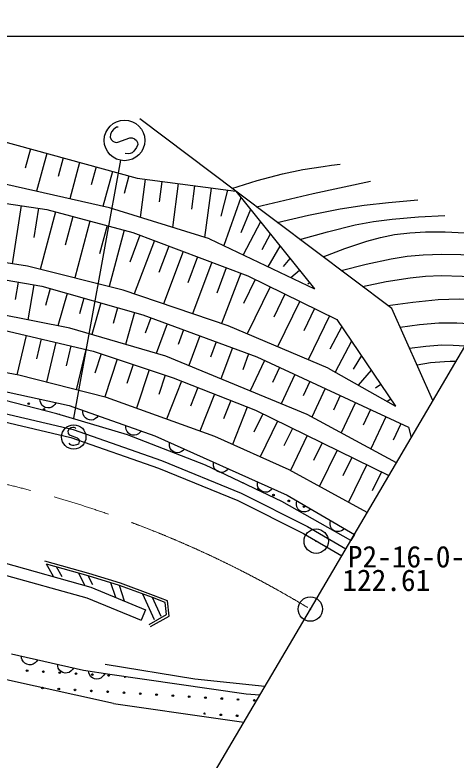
# Model space of a CAD drawing. Units: millimetres, scale not verified. Extents: x 40000 to 680000, y 20000 to 380000.
# Drawn here: x 247028 to 274046, y 289908 to 335520 of the extents above; entities that cross this region are included whole.
import ezdxf
from ezdxf.enums import TextEntityAlignment as Align

# ---------------------------------------------------------------- set-up
doc = ezdxf.new("R2010")
doc.units = ezdxf.units.MM
doc.header["$LTSCALE"] = 1000
doc.linetypes.add('CHAIN', pattern=[18.5, 12, -1.5, 3.5, -1.5])
doc.layers.add('M-BGD', color=7, linetype='Continuous', lineweight=25)
doc.layers.add('M-BMK', color=2, linetype='CHAIN', lineweight=13)
doc.layers.add('M-BGD-HTXT', color=7, linetype='Continuous')
doc.layers.add('M-BMK-SRVR', color=7, linetype='Continuous')
doc.styles.add('ＭＳ ゴシック', font='')
doc.styles.get('ＭＳ ゴシック').set_extended_font_data('MS Gothic')

# ---------------------------------------------------------------- blocks, each defined once
blk = doc.blocks.new('BUHIN1')
at = {"color": 7, "linetype": 'Continuous', "lineweight": 25}
for radius in [746, 22.5]:
    blk.add_circle((0, 0), radius, dxfattribs=at)
blk = doc.blocks.new('BUHIN2')
at = {"color": 3, "linetype": 'Continuous', "lineweight": 25}
for radius in [746, 22.5]:
    blk.add_circle((0, 0), radius, dxfattribs=at)
blk = doc.blocks.new('BUHIN32')
at = {"color": 7, "linetype": 'Continuous', "lineweight": 25}
blk.add_lwpolyline([(410, -287), (311, -358), (206, -403), (65, -439), (-60, -425), (-176, -386), (-303, -298), (-379, -201), (-435, -89), (-452, 57), (-445, 171), (-410, 287)], dxfattribs=at)
blk = doc.blocks.new('BUHIN61')
at = {"color": 7, "linetype": 'Continuous', "lineweight": 25}
blk.add_lwpolyline([(413, -282), (315, -354), (210, -401), (70, -438), (-55, -426), (-172, -388), (-300, -301), (-377, -206), (-434, -94), (-452, 52), (-447, 166), (-413, 282)], dxfattribs=at)
blk = doc.blocks.new('BUHIN62')
at = {"color": 7, "linetype": 'Continuous', "lineweight": 25}
blk.add_lwpolyline([(374, -332), (268, -391), (158, -424), (14, -444), (-108, -416), (-219, -364), (-335, -261), (-400, -157), (-442, -39), (-442, 108), (-422, 221), (-374, 332)], dxfattribs=at)
blk = doc.blocks.new('BUHIN63')
at = {"color": 7, "linetype": 'Continuous', "lineweight": 25}
blk.add_lwpolyline([(346, -361), (235, -412), (123, -436), (-22, -443), (-141, -405), (-248, -345), (-355, -233), (-411, -124), (-444, -3), (-432, 144), (-403, 254), (-346, 361)], dxfattribs=at)
blk = doc.blocks.new('BUHIN64')
at = {"color": 7, "linetype": 'Continuous', "lineweight": 25}
blk.add_lwpolyline([(305, -396), (189, -435), (75, -447), (-70, -438), (-184, -388), (-284, -316), (-378, -193), (-422, -79), (-442, 45), (-414, 189), (-373, 296), (-305, 396)], dxfattribs=at)
blk = doc.blocks.new('BUHIN65')
at = {"color": 7, "linetype": 'Continuous', "lineweight": 25}
blk.add_lwpolyline([(-48, 893), (-144, 926), (-248, 919), (-375, 878), (-544, 785), (-666, 668), (-741, 520), (-747, 360), (-683, 231), (-632, 152), (-528, 67), (-419, 48), (368, 31), (488, -32), (607, -145), (668, -282), (687, -407), (664, -548), (521, -691), (269, -829), (151, -873), (19, -880), (-113, -846), (-259, -762)], dxfattribs=at)
blk.add_circle((0, 0), 1244, dxfattribs=at)
blk = doc.blocks.new('BUHIN69')
at = {"color": 7, "linetype": 'Continuous', "lineweight": 25}
blk.add_lwpolyline([(321, 430), (289, 482), (239, 519), (165, 549), (51, 571), (-50, 564), (-142, 524), (-206, 453), (-226, 369), (-233, 313), (-218, 234), (-174, 183), (181, -127), (213, -202), (224, -300), (199, -387), (160, -452), (96, -508), (-25, -519), (-194, -485), (-266, -460), (-329, -413), (-377, -347), (-412, -252)], dxfattribs=at)
blk.add_circle((0, 0), 746, dxfattribs=at)

msp = doc.modelspace()

# ---------------------------------------------------------------- linework, layer by layer
at = {"layer": 'M-BGD'}
for p, q in [((265120, 299151), (286516, 335520)), ((230985, 334211), (285705, 334211)), ((260556, 324723), (254678, 329154)), ((245471, 328003), (254507, 325525)), ((247981, 327315), (247657, 326135)), ((248985, 327039), (248350, 324724)), ((249989, 326764), (249678, 325628)), ((250632, 310833), (253519, 326627)), ((250993, 326489), (250382, 324261)), ((251997, 326213), (251698, 325121)), ((253001, 325938), (252414, 323798)), ((252831, 323703), (245471, 325379)), ((254005, 325663), (253712, 324592)), ((254507, 325525), (260556, 324723)), ((255011, 325458), (254702, 323124)), ((256020, 325325), (255853, 324072)), ((257028, 325191), (256673, 322514)), ((258036, 325057), (257847, 323633)), ((259044, 324924), (258644, 321904)), ((260052, 324790), (259644, 323200)), ((241611, 324732), (248992, 323601)), ((260857, 324350), (259814, 321397)), ((260556, 324723), (265366, 318748)), ((270112, 317546), (260556, 324723)), ((247411, 323844), (246865, 320283)), ((248465, 323682), (248192, 321897)), ((249518, 323462), (248583, 319946)), ((248992, 323601), (254246, 322205)), ((258953, 321808), (252831, 323703)), ((261458, 323603), (260856, 322190)), ((250568, 323182), (250103, 321433)), ((251619, 322903), (250693, 319419)), ((252670, 322624), (252209, 320889)), ((262059, 322856), (261004, 320829)), ((253721, 322345), (252803, 318891)), ((254687, 322039), (254063, 320386)), ((254246, 322205), (261295, 319545)), ((262660, 322109), (262149, 321140)), ((255568, 321706), (254337, 318446)), ((258953, 321808), (265366, 318748)), ((247795, 320143), (241239, 321126)), ((256449, 321374), (255839, 319758)), ((263262, 321362), (262513, 320109)), ((257330, 321041), (256122, 317839)), ((258211, 320709), (257612, 319122)), ((240890, 320252), (248680, 318909)), ((259092, 320376), (257906, 317232)), ((263863, 320615), (263462, 320130)), ((253648, 318680), (247795, 320143)), ((259974, 320044), (259386, 318486)), ((264464, 319868), (263926, 319435)), ((260855, 319711), (259690, 316625)), ((261750, 319323), (261035, 317857)), ((261295, 319545), (266748, 316885)), ((247220, 319161), (247037, 318101)), ((248193, 318993), (247824, 316851)), ((248680, 318909), (254859, 317163)), ((262659, 318880), (261252, 315997)), ((265065, 319121), (264976, 319049)), ((249195, 318764), (248903, 317730)), ((250225, 318473), (249665, 316490)), ((260098, 316486), (253648, 318680)), ((263567, 318436), (262876, 317019)), ((251255, 318182), (250983, 317219)), ((264476, 317993), (263117, 315206)), ((252285, 317891), (251738, 315956)), ((253314, 317600), (253040, 316628)), ((265385, 317550), (264717, 316180)), ((272631, 311926), (270112, 317546)), ((250399, 316346), (245413, 317324)), ((254344, 317309), (253793, 315356)), ((254859, 317163), (261839, 314586)), ((266294, 317106), (264981, 314416)), ((255358, 316979), (255011, 316041)), ((256355, 316611), (255688, 314804)), ((266748, 316885), (270340, 311564)), ((246343, 316228), (251827, 314940)), ((256266, 314635), (250399, 316346)), ((257352, 316243), (257023, 315351)), ((266216, 313892), (260098, 316486)), ((267048, 316441), (266310, 315064)), ((247714, 315906), (247145, 313483)), ((248628, 315691), (248343, 314476)), ((258349, 315875), (257677, 314053)), ((249542, 315477), (248968, 313032)), ((250456, 315262), (250167, 314032)), ((259346, 315506), (259003, 314577)), ((267646, 315555), (266636, 313655)), ((251370, 315047), (250789, 312574)), ((251827, 314940), (256728, 313309)), ((252317, 314777), (251920, 313583)), ((260344, 315138), (259644, 313242)), ((261341, 314770), (260984, 313803)), ((247272, 313459), (240619, 314704)), ((253297, 314451), (252527, 312136)), ((264919, 311066), (256266, 314635)), ((262304, 314371), (261438, 312502)), ((261839, 314586), (271128, 310284)), ((268245, 314668), (267742, 313836)), ((254278, 314124), (253890, 312960)), ((263233, 313941), (262809, 313026)), ((266216, 313892), (270340, 311564)), ((252638, 312108), (247272, 313459)), ((255258, 313798), (254475, 311444)), ((256238, 313472), (255842, 312282)), ((264162, 313511), (263333, 311721)), ((268843, 313781), (268057, 312853)), ((257231, 313110), (256310, 310781)), ((256728, 313309), (261757, 311320)), ((265091, 313080), (264685, 312205)), ((245182, 312728), (250341, 311611)), ((258237, 312712), (257782, 311562)), ((266019, 312650), (265212, 310908)), ((269442, 312895), (269110, 312670)), ((259280, 309707), (252638, 312108)), ((259242, 312314), (258345, 310045)), ((266948, 312220), (266531, 311320)), ((270040, 312008), (269819, 311858)), ((249591, 311094), (246345, 311941)), ((250341, 311611), (255607, 309749)), ((260248, 311917), (259804, 310794)), ((267877, 311790), (267017, 309932)), ((245961, 311223), (250595, 310134)), ((253932, 309823), (249591, 311094)), ((261254, 311519), (260348, 309230)), ((262211, 311098), (261670, 309990)), ((261757, 311320), (269932, 307330)), ((268806, 311359), (268362, 310402)), ((245860, 310733), (250454, 309653)), ((263119, 310655), (262052, 308469)), ((270389, 308107), (264919, 311066)), ((269735, 310929), (268821, 308956)), ((264028, 310212), (263502, 309134)), ((270664, 310499), (270193, 309483)), ((271128, 310284), (271301, 309661)), ((250595, 310134), (255997, 308240)), ((258694, 307952), (253932, 309823)), ((255607, 309749), (263693, 306132)), ((263820, 307680), (259280, 309707)), ((264936, 309768), (263897, 307639)), ((250454, 309653), (255820, 307772)), ((265844, 309325), (265315, 308239)), ((266753, 308881), (265672, 306668)), ((267661, 308438), (267111, 307310)), ((255997, 308240), (260892, 306244)), ((263370, 305737), (258694, 307952)), ((268570, 307995), (267448, 305697)), ((255820, 307772), (260685, 305789)), ((268603, 305066), (263820, 307680)), ((269478, 307551), (268907, 306381)), ((260892, 306244), (264949, 304216)), ((263693, 306132), (267815, 303723)), ((260685, 305789), (264710, 303776)), ((267596, 303349), (263370, 305737)), ((264710, 303776), (267039, 302402)), ((264949, 304216), (267293, 302833)), ((267815, 303723), (267596, 303349)), ((246308, 302003), (251672, 300500)), ((251565, 301331), (248869, 302086)), ((251524, 301187), (248971, 301902)), ((249394, 301138), (248971, 301902)), ((249916, 301125), (249580, 301731)), ((246156, 301318), (251443, 299837)), ((251308, 300602), (250946, 301349)), ((253437, 300599), (251524, 301187)), ((251796, 300627), (251524, 301187)), ((253485, 300741), (251565, 301331)), ((253199, 299870), (252912, 300760)), ((255458, 299852), (253437, 300599)), ((253744, 299646), (253437, 300599)), ((255510, 299993), (253485, 300741)), ((251672, 300500), (255032, 299115)), ((251443, 299837), (254765, 298467)), ((255586, 298503), (254860, 300073)), ((256230, 299558), (255458, 299852)), ((255994, 298692), (255458, 299852)), ((256369, 299666), (255510, 299993)), ((256315, 298810), (256230, 299558)), ((256475, 298728), (256369, 299666)), ((255032, 299115), (254765, 298467)), ((255254, 298209), (256315, 298810)), ((256363, 284266), (265120, 299151)), ((255327, 298078), (256475, 298728)), ((246815, 296416), (251231, 295407)), ((258037, 294870), (252562, 295751)), ((253057, 293363), (243835, 295407)), ((251231, 295407), (252833, 295172)), ((252833, 295172), (261189, 293968)), ((262327, 294404), (258037, 294870)), ((261189, 293968), (262029, 293897)), ((253057, 293363), (259609, 292442)), ((259609, 292442), (261048, 292230))]:
    msp.add_line(p, q, dxfattribs=at)
for points in [[(260320, 324901), (261858, 325379), (263420, 325800), (264661, 326055), (265915, 326250), (266421, 326319), (266937, 326387)], [(261818, 323776), (265300, 324583), (268802, 325341)], [(263097, 322814), (265015, 323266), (266951, 323660), (268420, 323883), (269899, 324046), (270805, 324128), (271712, 324204)], [(264480, 321777), (266166, 322248), (267873, 322663), (268998, 322872), (270135, 323022), (271739, 323158), (273350, 323250)], [(265898, 320712), (267231, 321227), (268573, 321680), (269414, 321904), (270276, 322071), (271216, 322185), (272175, 322241), (273373, 322240), (274581, 322178), (276050, 322048), (277533, 321885)], [(267018, 319870), (268544, 320262), (270075, 320594), (271046, 320744), (272024, 320835), (273176, 320872), (274343, 320849), (276027, 320740), (277715, 320585)], [(268319, 318893), (269773, 319194), (271230, 319435), (272179, 319531), (273134, 319566), (274411, 319536), (275703, 319445), (276334, 319388), (276976, 319326)], [(269869, 317729), (271402, 317943), (272949, 318097), (274263, 318142), (275580, 318128), (275920, 318119), (276260, 318110)], [(270619, 316416), (271798, 316576), (272989, 316677), (274093, 316677), (275209, 316616), (275288, 316611), (275378, 316605)], [(271201, 315117), (272184, 315247), (273170, 315317), (273875, 315307), (274592, 315267)], [(271656, 314104), (272484, 314239), (273326, 314314), (273684, 314325), (274042, 314330)], [(252526, 295217), (252470, 295109), (252397, 295021), (252287, 294926), (252169, 294883), (252048, 294865), (251894, 294888), (251783, 294939), (251683, 295015), (251603, 295138), (251557, 295243), (251537, 295362)]]:
    msp.add_lwpolyline(points, dxfattribs=at)
for centre in [(247873, 311723), (248810, 311373), (262862, 306126), (263799, 305776), (264736, 305426), (247776, 295379), (248774, 295321), (249772, 295262), (250771, 295203), (251769, 295145), (252767, 295086), (248715, 294322), (249714, 294264), (250712, 294205), (251710, 294146), (252708, 294088), (253707, 294029), (254705, 293970), (255703, 293911), (256701, 293853), (257700, 293794), (258698, 293735), (259696, 293677), (260695, 293618), (261693, 293559), (259638, 292678), (260636, 292620)]:
    msp.add_circle(centre, 49.8, dxfattribs=at)
for centre, start, end in [((249747, 311023), 13.4531, 133.8998), ((260988, 306825), 21.6795, 107.6223), ((261925, 306476), 257.3247, 231.9771), ((253765, 295027), 188.3034, 333.9846), ((258639, 292737), 321.9418, 200.2375)]:
    msp.add_arc(centre, 49.8, start, end, dxfattribs=at)
at = {"layer": 'M-BMK'}
msp.add_arc((231448, 243552), 65000, 58.95718, 123.60864, dxfattribs=at)

# ---------------------------------------------------------------- block references
at = {"layer": 'M-BGD', "rotation": 22.12794}
for name, p in [('BUHIN65', (253741, 327838)), ('BUHIN61', (249051, 311890)), ('BUHIN62', (251658, 311146)), ('BUHIN69', (250633, 309688)), ('BUHIN62', (254291, 310215)), ('BUHIN63', (256955, 309147)), ('BUHIN63', (259650, 307941)), ('BUHIN63', (262345, 306735)), ('BUHIN64', (264723, 305530)), ('BUHIN64', (266784, 304325)), ('BUHIN1', (265120, 299151)), ('BUHIN32', (247919, 296164)), ('BUHIN32', (250127, 295659))]:
    msp.add_blockref(name, p, dxfattribs=at)
at = {"layer": 'M-BMK-SRVR', "rotation": 22.12794}
msp.add_blockref('BUHIN2', (265478, 303308), dxfattribs=at)

# ---------------------------------------------------------------- texts
at = {"layer": 'M-BGD-HTXT', "style": 'ＭＳ ゴシック'}
for s, p in [('P2-16-0-2', (267415, 301305)), ('122.61', (267077, 299863))]:
    msp.add_text(s, height=1320, dxfattribs=at).set_placement(p, align=Align.BOTTOM_LEFT)

doc.saveas('drawing.dxf')
